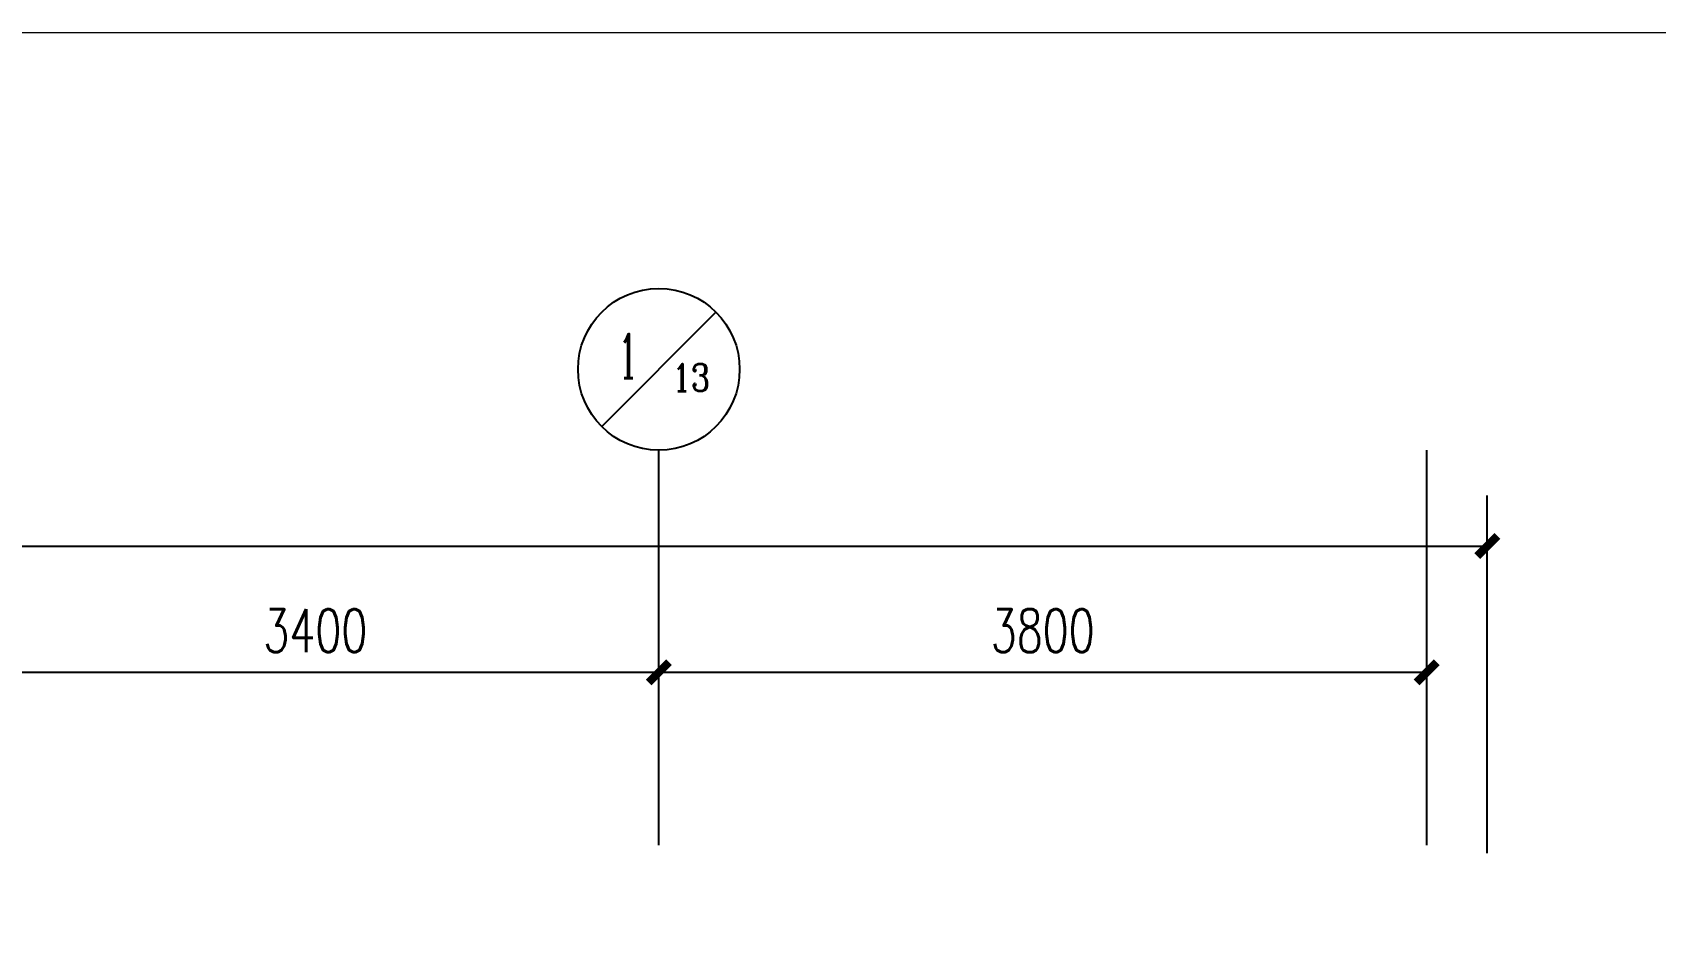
# Model space of a CAD drawing. Header units: millimetres. Extents: x 164760 to 3716174, y -1766400 to 11969.
# Drawn here: x 3570577 to 3578610, y -1629588 to -1625124 of the extents above; entities that cross this region are included whole.
import ezdxf
from ezdxf.enums import TextEntityAlignment as Align

# ---------------------------------------------------------------- set-up
doc = ezdxf.new("R2010")
doc.units = ezdxf.units.MM
doc.header["$LTSCALE"] = 1000
doc.layers.get('0').update_dxf_attribs({"color": 253, "linetype": 'CONTINUOUS'})
doc.layers.get('Defpoints').update_dxf_attribs({"color": 250, "linetype": 'CONTINUOUS', "lineweight": 0})
doc.layers.add('AXIS', color=253, linetype='CONTINUOUS')
doc.layers.add('AXIS_TEXT', color=253, linetype='CONTINUOUS')
doc.layers.add('RC-Text【天花文字】', color=253, linetype='CONTINUOUS', lineweight=0)
doc.styles.add('_TCH_AXIS', font='COMPLEX', dxfattribs={"bigfont": 'GBCBIG'})
doc.styles.add('_TCH_DIM_T3', font='SIMPLEX', dxfattribs={"width": 0.705882, "bigfont": 'GBCBIG'})
doc.dimstyles.new('_TCH_ARCH&&100', dxfattribs={"dimtxt": 212.5, "dimasz": 100, "dimexe": 250, "dimexo": 300, "dimgap": 100, "dimtad": 1, "dimdec": 0, "dimzin": 0, "dimdsep": 46, "dimtxsty": '_TCH_DIM_T3', "dimblk": 'ARCHTICK', "dimcen": 0.09, "dimclrt": 7, "dimazin": 2, "dimtfac": 1, "dimtdec": 0, "dimtix": 1, "dimtmove": 2, "dimatfit": 3, "dimtolj": 1, "dimtzin": 0, "dimarcsym": 0})

# ---------------------------------------------------------------- blocks, each defined once
blk = doc.blocks.new('_ArchTick')
at = {"color": 2, "linetype": 'ByBlock', "const_width": 0.4}
blk.add_lwpolyline([(-0.5, -0.5), (0.5, 0.5)], dxfattribs=at)
blk = doc.blocks.new('*D611')
at = {"layer": 'AXIS', "color": 0, "lineweight": -2, "transparency": 16777216}
for p, q in [((3571280, -1554393.6), (3571280, -1553288.2)), ((3575080, -1554393.6), (3575080, -1553288.2)), ((3571280, -1553538.2), (3575080, -1553538.2))]:
    blk.add_line(p, q, dxfattribs=at)
at = {"layer": 'Defpoints', "color": 0, "transparency": 16777216}
for p in [(3575080, -1553538.2), (3571280, -1554693.6), (3575080, -1554693.6)]:
    blk.add_point(p, dxfattribs=at)
at = {"layer": 'AXIS', "color": 0, "lineweight": -2, "transparency": 16777216, "xscale": 100, "yscale": 100, "zscale": 100, "rotation": 180}
blk.add_blockref('_ArchTick', (3571280, -1553538.2), dxfattribs=at)
at = {"layer": 'AXIS', "color": 0, "lineweight": -2, "transparency": 16777216, "xscale": 100, "yscale": 100, "zscale": 100}
blk.add_blockref('_ArchTick', (3575080, -1553538.2), dxfattribs=at)
at = {"layer": 'AXIS', "color": 7, "transparency": 16777216, "insert": (3573180, -1553332), "char_height": 212.5, "attachment_point": 5, "style": '_TCH_DIM_T3'}
blk.add_mtext('\\A1;3800', dxfattribs=at)
blk = doc.blocks.new('*D612')
at = {"layer": 'AXIS', "color": 0, "lineweight": -2, "transparency": 16777216}
for p, q in [((3567880, -1554393.6), (3567880, -1553288.2)), ((3571280, -1554393.6), (3571280, -1553288.2)), ((3567880, -1553538.2), (3571280, -1553538.2))]:
    blk.add_line(p, q, dxfattribs=at)
at = {"layer": 'Defpoints', "color": 0, "transparency": 16777216}
for p in [(3571280, -1553538.2), (3567880, -1554693.6), (3571280, -1554693.6)]:
    blk.add_point(p, dxfattribs=at)
at = {"layer": 'AXIS', "color": 0, "lineweight": -2, "transparency": 16777216, "xscale": 100, "yscale": 100, "zscale": 100, "rotation": 180}
blk.add_blockref('_ArchTick', (3567880, -1553538.2), dxfattribs=at)
at = {"layer": 'AXIS', "color": 0, "lineweight": -2, "transparency": 16777216, "xscale": 100, "yscale": 100, "zscale": 100}
blk.add_blockref('_ArchTick', (3571280, -1553538.2), dxfattribs=at)
at = {"layer": 'AXIS', "color": 7, "transparency": 16777216, "insert": (3569580, -1553332), "char_height": 212.5, "attachment_point": 5, "style": '_TCH_DIM_T3'}
blk.add_mtext('\\A1;3400', dxfattribs=at)
blk = doc.blocks.new('*D623')
at = {"layer": 'AXIS', "color": 0, "lineweight": -2, "transparency": 16777216}
for p, q in [((3481180, -1554433), (3481180, -1552663.2)), ((3575380, -1554433), (3575380, -1552663.2)), ((3481180, -1552913.2), (3575380, -1552913.2))]:
    blk.add_line(p, q, dxfattribs=at)
at = {"layer": 'Defpoints', "color": 0, "transparency": 16777216}
for p in [(3575380, -1552913.2), (3481180, -1554733), (3575380, -1554733)]:
    blk.add_point(p, dxfattribs=at)
at = {"layer": 'AXIS', "color": 0, "lineweight": -2, "transparency": 16777216, "xscale": 100, "yscale": 100, "zscale": 100, "rotation": 180}
blk.add_blockref('_ArchTick', (3481180, -1552913.2), dxfattribs=at)
at = {"layer": 'AXIS', "color": 0, "lineweight": -2, "transparency": 16777216, "xscale": 100, "yscale": 100, "zscale": 100}
blk.add_blockref('_ArchTick', (3575380, -1552913.2), dxfattribs=at)
at = {"layer": 'AXIS', "color": 7, "transparency": 16777216, "insert": (3528280, -1552707), "char_height": 212.5, "attachment_point": 5, "style": '_TCH_DIM_T3'}
blk.add_mtext('\\A1;94200', dxfattribs=at)
blk = doc.blocks.new('海龙_0926164331')
at = {"layer": 'AXIS'}
for p, q in [((42746.8, -682.8), (43312.5, -117.2)), ((43029.7, -2397.2), (43029.7, -800)), ((46829.7, -2397.2), (46829.7, -800))]:
    blk.add_line(p, q, dxfattribs=at)
blk.add_circle((43029.7, -400), 400, dxfattribs=at)
at = {"layer": 'AXIS_TEXT', "color": 7, "style": '_TCH_AXIS'}
for s, height, p, p2 in [('1', 218.6, (42830.4, -443.7), (42924.1, -443.7)), ('13', 135.29, (43095, -508.2), (43281.8, -508.2))]:
    blk.add_text(s, height=height, dxfattribs=at).set_placement(p, p2, align=Align.FIT)
at = {"layer": 'AXIS'}
for p1, p2, distance, picture, middle in [((-47070.3, -3094), (47129.7, -3094), 1819.8, '*D623', (29.7, -1067.9)), ((39629.7, -3054.5), (43029.7, -3054.5), 1155.3, '*D612', (41329.7, -1693)), ((43029.7, -3054.5), (46829.7, -3054.5), 1155.3, '*D611', (44929.7, -1693))]:
    dim = blk.add_aligned_dim(p1=p1, p2=p2, distance=distance, dimstyle='_TCH_ARCH&&100', dxfattribs=at)
    dim.commit()
    dim.dimension.update_dxf_attribs({"geometry": picture, "text_midpoint": middle, "insert": (-3528250.3, 1551639)})

msp = doc.modelspace()

# ---------------------------------------------------------------- linework, layer by layer
at = {"layer": 'RC-Text【天花文字】', "color": 3}
msp.add_lwpolyline([(3475717.9, -1625124.3), (3594147.7, -1625124.3), (3594147.7, -1658925.5), (3475717.9, -1658925.5)], close=True, dxfattribs=at)

# ---------------------------------------------------------------- block references
at = {"layer": 'AXIS'}
msp.add_blockref('海龙_0926164331', (3530647.2, -1626391.1), dxfattribs=at)

doc.saveas('drawing.dxf')
